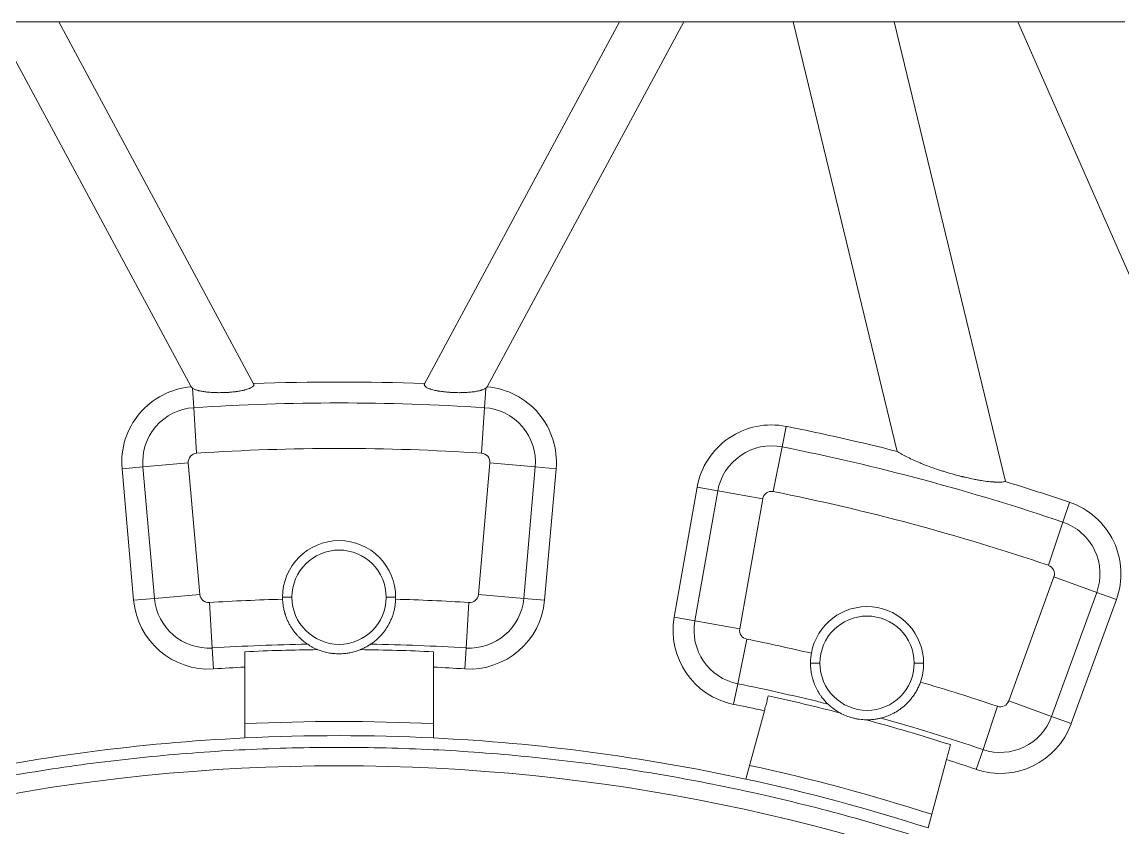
# Model space of a CAD drawing. Header units: millimetres. Extents: x 54 to 845, y 135 to 830.
# Drawn here: x 526.1 to 642.8, y 649.5 to 735 of the extents above; entities that cross this region are included whole.
import ezdxf

# ---------------------------------------------------------------- set-up
doc = ezdxf.new("R2010")
doc.units = ezdxf.units.MM
doc.layers.add('core', color=7, linetype='Continuous', lineweight=20)

msp = doc.modelspace()

# ---------------------------------------------------------------- linework, layer by layer
at = {"layer": 'core', "lineweight": 18}
for p, q in [((529.95, 735), (523.14, 735)), ((523.14, 735), (543.99, 696.3)), ((550.62, 696.64), (529.95, 735)), ((589.41, 735), (529.95, 735)), ((589.41, 735), (568.75, 696.64)), ((575.38, 696.3), (596.23, 735)), ((589.41, 735), (596.23, 735)), ((607.86, 735), (596.23, 735)), ((618.55, 735), (607.86, 735)), ((618.88, 689.46), (607.86, 735)), ((630.35, 686.26), (618.55, 735)), ((631.69, 735), (618.55, 735)), ((643.04, 735), (631.69, 735)), ((659.57, 671.66), (631.69, 735)), ((536.67, 687.63), (537.89, 673.68)), ((581.48, 673.68), (582.7, 687.63)), ((597.66, 685.66), (595.23, 671.87)), ((637.34, 660.59), (642.13, 673.75)), ((549.68, 666.58), (549.68, 659.07)), ((569.68, 659.07), (569.68, 666.58)), ((604.79, 661.96), (602.84, 654.7)), ((622.16, 649.53), (624.1, 656.78))]:
    msp.add_line(p, q, dxfattribs=at)
at = {"layer": 'core', "lineweight": 13}
for p, q in [((544.13, 696.16), (544.26, 694.09)), ((575.24, 696.16), (575.1, 694.09)), ((544.57, 689.28), (544.26, 694.09)), ((574.79, 689.28), (575.1, 694.09)), ((607.11, 692.12), (606.67, 689.94)), ((605.72, 685.2), (606.67, 689.94)), ((536.67, 687.63), (538.88, 687.83)), ((543.69, 688.25), (538.88, 687.83)), ((540.1, 673.88), (538.88, 687.83)), ((544.91, 674.3), (543.69, 688.25)), ((575.68, 688.25), (574.46, 674.3)), ((575.68, 688.25), (580.49, 687.83)), ((580.49, 687.83), (579.27, 673.88)), ((582.7, 687.63), (580.49, 687.83)), ((597.66, 685.66), (599.85, 685.28)), ((597.42, 671.49), (599.85, 685.28)), ((604.61, 684.44), (599.85, 685.28)), ((602.17, 670.65), (604.61, 684.44)), ((637.17, 684.06), (636.46, 681.96)), ((634.91, 677.38), (636.46, 681.96)), ((635.5, 676.16), (630.71, 663)), ((635.5, 676.16), (640.04, 674.51)), ((537.89, 673.68), (540.1, 673.88)), ((544.91, 674.3), (540.1, 673.88)), ((554.68, 674), (553.68, 674)), ((564.68, 674), (565.68, 674)), ((574.46, 674.3), (579.27, 673.88)), ((581.48, 673.68), (579.27, 673.88)), ((640.04, 674.51), (635.25, 661.35)), ((642.13, 673.75), (640.04, 674.51)), ((545.92, 673.43), (546.22, 668.61)), ((573.45, 673.43), (573.15, 668.61)), ((595.23, 671.87), (597.42, 671.49)), ((602.17, 670.65), (597.42, 671.49)), ((602.92, 669.55), (601.97, 664.82)), ((546.36, 666.39), (546.22, 668.61)), ((573.01, 666.39), (573.15, 668.61)), ((610.68, 667), (609.68, 667)), ((620.68, 667), (621.68, 667)), ((601.53, 662.64), (601.97, 664.82)), ((629.52, 662.43), (627.98, 657.85)), ((630.71, 663), (635.25, 661.35)), ((637.34, 660.59), (635.25, 661.35)), ((627.27, 655.74), (627.98, 657.85))]:
    msp.add_line(p, q, dxfattribs=at)
at = {"layer": 'core', "lineweight": 18}
for centre, radius, start, end in [((544.63, 688.33), 8, 94.6447, 185), ((559.68, 455), 241.82, 87.8516, 92.1484), ((574.73, 688.33), 8, 355, 85.3553), ((605.54, 684.27), 8, 78.6902, 170), ((559.68, 455), 241.82, 75.8302, 78.6902), ((559.68, 455), 241.82, 71.3098, 73.0095), ((634.61, 676.48), 8, 340, 71.3098), ((559.68, 674), 6, 0, 180), ((559.68, 674), 6, 180, 182.0299), ((559.68, 674), 6, 357.9701, 360), ((545.86, 674.38), 8, 185, 273.6068), ((573.51, 674.38), 8, 266.3932, 355), ((615.68, 667), 6, 0, 169.8265), ((603.11, 670.48), 8, 170, 258.6068), ((559.68, 455), 213.45, 90.6033, 92.6853), ((559.68, 455), 213.45, 87.3147, 89.3967), ((615.68, 667), 6, 340.58, 0), ((559.68, 455), 211.82, 92.706, 93.6068), ((559.68, 455), 211.82, 86.3932, 87.294), ((559.68, 455), 213.45, 75.5866, 77.6853), ((559.68, 455), 211.82, 77.706, 78.6068), ((559.68, 455), 213.45, 72.3147, 74.8199), ((559.68, 455), 205.82, 87.2151, 92.7849), ((629.82, 663.32), 8, 251.3932, 340), ((559.68, 455), 204.32, 92.8054, 102.1946), ((559.68, 455), 204.32, 87.1946, 92.8054), ((559.68, 455), 204.32, 77.8054, 87.1946), ((559.68, 455), 211.82, 71.3932, 72.294), ((559.68, 455), 201.12, 0, 180), ((559.68, 455), 205.82, 72.2151, 77.7849), ((559.68, 455), 204.32, 72.1946, 77.8054)]:
    msp.add_arc(centre, radius, start, end, dxfattribs=at)
at = {"layer": 'core', "lineweight": 13}
for centre, radius, start, end in [((544.63, 688.33), 5.78, 93.6902, 185), ((559.68, 455), 239.6, 86.3098, 93.6902), ((574.73, 688.33), 5.78, 355, 86.3098), ((544.63, 688.33), 0.948, 93.6902, 185), ((559.68, 455), 234.77, 86.3098, 93.6902), ((574.73, 688.33), 0.948, 355, 86.3098), ((605.54, 684.27), 5.78, 78.6902, 170), ((559.68, 455), 239.6, 71.3098, 78.6902), ((605.54, 684.27), 0.948, 78.6902, 170), ((559.68, 455), 234.77, 71.3098, 78.6902), ((634.61, 676.48), 5.78, 340, 71.3098), ((559.68, 674), 5, 0, 180), ((634.61, 676.48), 0.948, 340, 71.3098), ((545.86, 674.38), 5.78, 185, 273.6068), ((545.86, 674.38), 0.948, 185, 273.6068), ((559.68, 674), 5, 180, 0), ((573.51, 674.38), 5.78, 266.3932, 355), ((573.51, 674.38), 0.948, 266.3932, 355), ((559.68, 455), 218.87, 91.5699, 93.6068), ((559.68, 455), 218.87, 86.3932, 88.4301), ((603.11, 670.48), 5.78, 170, 258.6068), ((615.68, 667), 5, 0, 180), ((603.11, 670.48), 0.948, 170, 258.6068), ((559.68, 455), 218.87, 76.769, 78.6068), ((559.68, 455), 214.04, 90.8935, 93.6068), ((559.68, 455), 214.04, 86.3932, 89.1065), ((615.68, 667), 5, 180, 0), ((559.68, 455), 214.04, 75.9802, 78.6068), ((559.68, 455), 218.87, 71.3932, 73.6375), ((629.82, 663.32), 0.948, 251.3932, 340), ((559.68, 455), 214.04, 71.3932, 74.4262), ((629.82, 663.32), 5.78, 251.3932, 340)]:
    msp.add_arc(centre, radius, start, end, dxfattribs=at)
at = {"layer": 'core', "lineweight": 18}
for points in [[(544.13, 696.16), (544.1, 696.18), (544.04, 696.23), (544, 696.28), (543.99, 696.3)], [(575.38, 696.3), (575.37, 696.28), (575.33, 696.23), (575.27, 696.18), (575.24, 696.16)], [(549.68, 666.58), (549.68, 666.76), (549.68, 667.12), (549.68, 667.67), (549.68, 668.03), (549.68, 668.21)], [(561.93, 668.43), (562.06, 668.49), (562.32, 668.6), (562.68, 668.79), (562.91, 668.94), (563.02, 669.01)], [(569.68, 668.21), (569.68, 668.03), (569.68, 667.67), (569.68, 667.12), (569.68, 666.76), (569.68, 666.58)], [(609.68, 667), (609.68, 667.18), (609.7, 667.53), (609.75, 667.88), (609.78, 668.06)], [(604.79, 661.96), (604.83, 662.13), (604.93, 662.48), (605.07, 663.01), (605.16, 663.36), (605.21, 663.53)], [(624.53, 658.36), (624.48, 658.18), (624.39, 657.83), (624.25, 657.31), (624.15, 656.96), (624.1, 656.78)]]:
    msp.add_open_spline(points, degree=3, dxfattribs=at)
for points, knots in [([(550.62, 696.64), (550.63, 696.62), (550.65, 696.57), (550.65, 696.52), (550.63, 696.47), (550.62, 696.44), (550.6, 696.41), (550.59, 696.4), (550.58, 696.39), (550.56, 696.37), (550.55, 696.35), (550.5, 696.31), (550.47, 696.29), (550.39, 696.24), (550.35, 696.21), (550.28, 696.18), (550.27, 696.18), (550.25, 696.16), (550.21, 696.15), (550.16, 696.13), (550.08, 696.09), (549.95, 696.05), (549.81, 696.01), (549.71, 695.98), (549.69, 695.98), (549.66, 695.97), (549.6, 695.95), (549.54, 695.94), (549.42, 695.91), (549.33, 695.9), (549.16, 695.87), (549.07, 695.85), (548.93, 695.83), (548.89, 695.82), (548.79, 695.81), (548.75, 695.8), (548.61, 695.79), (548.51, 695.78), (548.32, 695.76), (548.22, 695.75), (548.07, 695.74), (548.02, 695.73), (547.92, 695.72), (547.88, 695.72), (547.73, 695.71), (547.63, 695.71), (547.43, 695.7), (547.23, 695.7), (547.04, 695.69), (546.89, 695.69), (546.84, 695.69), (546.75, 695.7), (546.7, 695.7), (546.46, 695.7), (546.28, 695.71), (546.01, 695.73), (545.92, 695.74), (545.81, 695.74), (545.79, 695.75), (545.75, 695.75), (545.73, 695.75), (545.66, 695.76), (545.62, 695.76), (545.41, 695.79), (545.26, 695.81), (545.04, 695.85), (544.97, 695.86), (544.87, 695.89), (544.83, 695.89), (544.77, 695.91), (544.74, 695.92), (544.58, 695.96), (544.47, 695.99), (544.33, 696.05), (544.28, 696.07), (544.2, 696.11), (544.16, 696.13), (544.13, 696.16)], [0, 0, 0, 0, 0.03125, 0.0625, 0.0625, 0.09375, 0.09375, 0.101563, 0.101563, 0.109375, 0.125, 0.125, 0.15625, 0.15625, 0.1875, 0.1875, 0.195313, 0.195313, 0.203125, 0.21875, 0.21875, 0.25, 0.28125, 0.28125, 0.289063, 0.289063, 0.296875, 0.3125, 0.3125, 0.34375, 0.34375, 0.375, 0.375, 0.390625, 0.390625, 0.40625, 0.40625, 0.4375, 0.4375, 0.46875, 0.46875, 0.484375, 0.484375, 0.5, 0.5, 0.53125, 0.53125, 0.5625, 0.59375, 0.59375, 0.609375, 0.609375, 0.625, 0.625, 0.6875, 0.6875, 0.71875, 0.71875, 0.726563, 0.726563, 0.734375, 0.734375, 0.75, 0.75, 0.8125, 0.8125, 0.84375, 0.84375, 0.859375, 0.859375, 0.875, 0.875, 0.9375, 0.9375, 0.96875, 0.96875, 1, 1, 1, 1]), ([(575.24, 696.16), (575.21, 696.13), (575.17, 696.11), (575.09, 696.07), (575.04, 696.05), (574.95, 696.01), (574.89, 695.99), (574.81, 695.97), (574.78, 695.96), (574.72, 695.94), (574.69, 695.93), (574.54, 695.89), (574.4, 695.86), (574.18, 695.82), (574.11, 695.81), (573.99, 695.79), (573.95, 695.79), (573.87, 695.78), (573.83, 695.77), (573.62, 695.75), (573.45, 695.73), (573.09, 695.71), (572.9, 695.7), (572.66, 695.7), (572.61, 695.7), (572.52, 695.69), (572.47, 695.69), (572.32, 695.69), (572.13, 695.7), (571.93, 695.7), (571.74, 695.71), (571.64, 695.71), (571.49, 695.72), (571.44, 695.72), (571.37, 695.73), (571.34, 695.73), (571.29, 695.74), (571.17, 695.74), (570.95, 695.76), (570.76, 695.79), (570.58, 695.81), (570.48, 695.82), (570.35, 695.84), (570.28, 695.85), (570.21, 695.86), (570.17, 695.87), (570.15, 695.88), (570.04, 695.9), (569.87, 695.93), (569.71, 695.97), (569.57, 696.01), (569.5, 696.03), (569.39, 696.06), (569.36, 696.07), (569.31, 696.09), (569.3, 696.09), (569.27, 696.1), (569.19, 696.13), (569.07, 696.18), (568.98, 696.23), (568.92, 696.27), (568.9, 696.28), (568.87, 696.31), (568.85, 696.32), (568.81, 696.36), (568.79, 696.39), (568.75, 696.44), (568.74, 696.46), (568.73, 696.5), (568.72, 696.52), (568.72, 696.54), (568.72, 696.55), (568.73, 696.59), (568.74, 696.62), (568.75, 696.64)], [0, 0, 0, 0, 0.03125, 0.03125, 0.0625, 0.0625, 0.09375, 0.09375, 0.109375, 0.109375, 0.125, 0.125, 0.1875, 0.1875, 0.21875, 0.21875, 0.234375, 0.234375, 0.25, 0.25, 0.3125, 0.3125, 0.375, 0.375, 0.390625, 0.390625, 0.40625, 0.40625, 0.4375, 0.46875, 0.46875, 0.5, 0.5, 0.515625, 0.515625, 0.523438, 0.523438, 0.53125, 0.5625, 0.59375, 0.59375, 0.625, 0.625, 0.640625, 0.648438, 0.648438, 0.65625, 0.65625, 0.6875, 0.71875, 0.71875, 0.75, 0.75, 0.765625, 0.765625, 0.773438, 0.773438, 0.78125, 0.8125, 0.84375, 0.84375, 0.859375, 0.859375, 0.875, 0.875, 0.90625, 0.90625, 0.9375, 0.9375, 0.953125, 0.953125, 0.96875, 0.96875, 1, 1, 1, 1]), ([(630.35, 686.26), (630.27, 686.25), (630.2, 686.23), (630.03, 686.22), (629.95, 686.21), (629.67, 686.2), (629.47, 686.2), (629.23, 686.21), (629.2, 686.21), (629.15, 686.22), (629.06, 686.22), (628.98, 686.23), (628.81, 686.24), (628.69, 686.25), (628.33, 686.29), (628.08, 686.33), (627.75, 686.38), (627.68, 686.39), (627.55, 686.41), (627.48, 686.42), (627.28, 686.46), (627.15, 686.48), (626.74, 686.57), (626.47, 686.63), (626.12, 686.71), (626.05, 686.72), (625.94, 686.75), (625.91, 686.76), (625.84, 686.77), (625.66, 686.82), (625.48, 686.86), (625.06, 686.97), (624.78, 687.05), (624.36, 687.17), (624.22, 687.21), (624.01, 687.28), (623.95, 687.3), (623.81, 687.34), (623.74, 687.36), (623.39, 687.47), (623.12, 687.56), (622.59, 687.75), (622.33, 687.84), (621.95, 687.99), (621.82, 688.04), (621.63, 688.11), (621.57, 688.13), (621.45, 688.18), (621.39, 688.21), (621.08, 688.33), (620.62, 688.54), (620.19, 688.74), (619.78, 688.94), (619.58, 689.04), (619.35, 689.17), (619.3, 689.2), (619.21, 689.25), (619.08, 689.33), (618.96, 689.41), (618.88, 689.46)], [0, 0, 0, 0, 0.03125, 0.03125, 0.0625, 0.0625, 0.125, 0.125, 0.132812, 0.132812, 0.140625, 0.15625, 0.15625, 0.1875, 0.1875, 0.25, 0.25, 0.265625, 0.265625, 0.28125, 0.28125, 0.3125, 0.3125, 0.375, 0.375, 0.390625, 0.390625, 0.398438, 0.398438, 0.40625, 0.4375, 0.4375, 0.5, 0.5, 0.53125, 0.53125, 0.546875, 0.546875, 0.5625, 0.5625, 0.625, 0.625, 0.6875, 0.6875, 0.71875, 0.71875, 0.734375, 0.734375, 0.75, 0.75, 0.8125, 0.875, 0.875, 0.9375, 0.9375, 0.953125, 0.953125, 0.96875, 1, 1, 1, 1]), ([(556.35, 669.01), (556.29, 669.05), (556.24, 669.09), (556.11, 669.17), (556.05, 669.22), (555.91, 669.33), (555.84, 669.39), (555.7, 669.51), (555.63, 669.57), (555.54, 669.66), (555.52, 669.68), (555.48, 669.71), (555.46, 669.73), (555.41, 669.79), (555.37, 669.82), (555.26, 669.94), (555.19, 670.02), (555.04, 670.19), (554.97, 670.28), (554.83, 670.47), (554.76, 670.56), (554.66, 670.72), (554.61, 670.79), (554.56, 670.87), (554.53, 670.93), (554.51, 670.96), (554.43, 671.09), (554.37, 671.21), (554.25, 671.44), (554.2, 671.56), (554.09, 671.81), (554.05, 671.94), (553.99, 672.11), (553.98, 672.14), (553.96, 672.21), (553.95, 672.24), (553.92, 672.34), (553.9, 672.41), (553.84, 672.62), (553.81, 672.76), (553.76, 673.05), (553.74, 673.19), (553.72, 673.37), (553.71, 673.41), (553.71, 673.49), (553.7, 673.52), (553.69, 673.63), (553.69, 673.71), (553.69, 673.78)], [0, 0, 0, 0, 0.0625, 0.0625, 0.125, 0.125, 0.1875, 0.1875, 0.25, 0.25, 0.265625, 0.265625, 0.28125, 0.28125, 0.3125, 0.3125, 0.375, 0.375, 0.4375, 0.4375, 0.5, 0.5, 0.53125, 0.546875, 0.546875, 0.5625, 0.5625, 0.625, 0.625, 0.6875, 0.6875, 0.75, 0.75, 0.765625, 0.765625, 0.78125, 0.78125, 0.8125, 0.8125, 0.875, 0.875, 0.9375, 0.9375, 0.953125, 0.953125, 0.96875, 0.96875, 1, 1, 1, 1]), ([(565.68, 673.78), (565.67, 673.63), (565.66, 673.49), (565.63, 673.2), (565.61, 673.05), (565.56, 672.77), (565.53, 672.62), (565.48, 672.45), (565.47, 672.42), (565.45, 672.35), (565.42, 672.24), (565.39, 672.14), (565.32, 671.94), (565.28, 671.82), (565.17, 671.57), (565.12, 671.44), (565.04, 671.3), (565.03, 671.27), (565, 671.21), (564.98, 671.18), (564.94, 671.09), (564.9, 671.04), (564.81, 670.87), (564.74, 670.77), (564.61, 670.57), (564.54, 670.47), (564.4, 670.28), (564.33, 670.19), (564.22, 670.07), (564.16, 670), (564.11, 669.94), (564.07, 669.9), (564.05, 669.88), (563.96, 669.79), (563.89, 669.71), (563.74, 669.57), (563.67, 669.51), (563.53, 669.39), (563.46, 669.33), (563.32, 669.22), (563.26, 669.18), (563.18, 669.12), (563.16, 669.11), (563.13, 669.09), (563.12, 669.08), (563.08, 669.05), (563.05, 669.03), (563.02, 669.01)], [0, 0, 0, 0, 0.0625, 0.0625, 0.125, 0.125, 0.1875, 0.1875, 0.203125, 0.203125, 0.21875, 0.25, 0.25, 0.3125, 0.3125, 0.375, 0.375, 0.390625, 0.390625, 0.40625, 0.40625, 0.4375, 0.4375, 0.5, 0.5, 0.5625, 0.5625, 0.625, 0.625, 0.65625, 0.671875, 0.671875, 0.6875, 0.6875, 0.75, 0.75, 0.8125, 0.8125, 0.875, 0.875, 0.9375, 0.9375, 0.953125, 0.953125, 0.96875, 0.96875, 1, 1, 1, 1]), ([(556.35, 669.01), (556.42, 668.96), (556.5, 668.91), (556.66, 668.81), (556.75, 668.76), (556.93, 668.67), (557.02, 668.62), (557.22, 668.53), (557.32, 668.48), (557.44, 668.43)], [0, 0, 0, 0, 0.25, 0.25, 0.5, 0.5, 0.75, 0.75, 1, 1, 1, 1]), ([(557.44, 668.43), (557.61, 668.36), (557.79, 668.3), (558.15, 668.19), (558.34, 668.15), (558.62, 668.09), (558.72, 668.07), (558.86, 668.05), (558.91, 668.05), (559, 668.03), (559.05, 668.03), (559.3, 668.01), (559.49, 668), (559.88, 668), (560.07, 668.01), (560.36, 668.03), (560.45, 668.04), (560.6, 668.07), (560.64, 668.07), (560.74, 668.09), (560.79, 668.1), (561.02, 668.14), (561.21, 668.19), (561.58, 668.3), (561.76, 668.36), (561.93, 668.43)], [0, 0, 0, 0, 0.125, 0.125, 0.25, 0.25, 0.3125, 0.3125, 0.34375, 0.34375, 0.375, 0.375, 0.5, 0.5, 0.625, 0.625, 0.6875, 0.6875, 0.71875, 0.71875, 0.75, 0.75, 0.875, 0.875, 1, 1, 1, 1]), ([(611.54, 662.66), (611.49, 662.7), (611.44, 662.75), (611.34, 662.85), (611.29, 662.91), (611.19, 663.02), (611.14, 663.08), (611.03, 663.21), (610.98, 663.28), (610.87, 663.41), (610.82, 663.49), (610.74, 663.6), (610.71, 663.64), (610.66, 663.72), (610.63, 663.76), (610.5, 663.96), (610.41, 664.14), (610.22, 664.5), (610.14, 664.7), (610.04, 664.95), (610.01, 665.03), (609.99, 665.11), (609.97, 665.17), (609.96, 665.19), (609.92, 665.33), (609.89, 665.44), (609.83, 665.66), (609.81, 665.78), (609.76, 666.01), (609.75, 666.13), (609.72, 666.31), (609.72, 666.37), (609.7, 666.49), (609.7, 666.55), (609.69, 666.74), (609.68, 666.87), (609.68, 667)], [0, 0, 0, 0, 0.0625, 0.0625, 0.125, 0.125, 0.1875, 0.1875, 0.25, 0.25, 0.3125, 0.3125, 0.34375, 0.34375, 0.375, 0.375, 0.5, 0.5, 0.625, 0.625, 0.65625, 0.671875, 0.671875, 0.6875, 0.6875, 0.75, 0.75, 0.8125, 0.8125, 0.875, 0.875, 0.90625, 0.90625, 0.9375, 0.9375, 1, 1, 1, 1]), ([(621.34, 665), (621.29, 664.86), (621.24, 664.72), (621.11, 664.44), (621.05, 664.31), (620.91, 664.04), (620.84, 663.92), (620.74, 663.76), (620.72, 663.73), (620.68, 663.67), (620.62, 663.58), (620.55, 663.49), (620.42, 663.32), (620.34, 663.21), (620.16, 662.99), (620.06, 662.89), (619.94, 662.77), (619.92, 662.75), (619.87, 662.7), (619.85, 662.68), (619.78, 662.61), (619.73, 662.56), (619.58, 662.43), (619.48, 662.35), (619.29, 662.2), (619.19, 662.12), (618.99, 661.99), (618.89, 661.92), (618.74, 661.83), (618.66, 661.79), (618.59, 661.74), (618.54, 661.72), (618.51, 661.7), (618.39, 661.64), (618.29, 661.59), (618.09, 661.5), (618, 661.46), (617.81, 661.39), (617.72, 661.35), (617.54, 661.29), (617.46, 661.26), (617.3, 661.22), (617.22, 661.2), (617.15, 661.18)], [0, 0, 0, 0, 0.0625, 0.0625, 0.125, 0.125, 0.1875, 0.1875, 0.203125, 0.203125, 0.21875, 0.25, 0.25, 0.3125, 0.3125, 0.375, 0.375, 0.390625, 0.390625, 0.40625, 0.40625, 0.4375, 0.4375, 0.5, 0.5, 0.5625, 0.5625, 0.625, 0.625, 0.65625, 0.671875, 0.671875, 0.6875, 0.6875, 0.75, 0.75, 0.8125, 0.8125, 0.875, 0.875, 0.9375, 0.9375, 1, 1, 1, 1]), ([(611.54, 662.66), (611.62, 662.59), (611.7, 662.51), (611.88, 662.36), (611.97, 662.28), (612.13, 662.16), (612.18, 662.13), (612.29, 662.05), (612.35, 662.01), (612.47, 661.93), (612.53, 661.89), (612.67, 661.81), (612.74, 661.77), (612.81, 661.73)], [0, 0, 0, 0, 0.25, 0.25, 0.5, 0.5, 0.625, 0.625, 0.75, 0.75, 0.875, 0.875, 1, 1, 1, 1]), ([(612.81, 661.73), (613.03, 661.61), (613.24, 661.51), (613.69, 661.33), (613.91, 661.26), (614.21, 661.18), (614.26, 661.17), (614.38, 661.14), (614.44, 661.13), (614.62, 661.09), (614.74, 661.07), (615.1, 661.02), (615.34, 661), (615.58, 661)], [0, 0, 0, 0, 0.25, 0.25, 0.5, 0.5, 0.5625, 0.5625, 0.625, 0.625, 0.75, 0.75, 1, 1, 1, 1]), ([(615.58, 661), (615.66, 661), (615.74, 661), (615.9, 661), (615.98, 661), (616.12, 661.01), (616.19, 661.02), (616.33, 661.03), (616.39, 661.04), (616.58, 661.06), (616.7, 661.08), (616.93, 661.13), (617.04, 661.15), (617.15, 661.18)], [0, 0, 0, 0, 0.125, 0.125, 0.25, 0.25, 0.375, 0.375, 0.5, 0.5, 0.75, 0.75, 1, 1, 1, 1])]:
    msp.add_open_spline(points, degree=3, knots=knots, dxfattribs=at)
at = {"layer": 'core', "lineweight": 13}
msp.add_open_spline([(762.76, 455), (762.76, 458.32), (762.6, 464.97), (761.87, 474.91), (760.65, 484.81), (758.94, 494.63), (756.76, 504.36), (754.1, 513.97), (750.97, 523.44), (747.38, 532.74), (743.34, 541.86), (738.86, 550.77), (733.94, 559.44), (728.61, 567.87), (722.86, 576.02), (716.73, 583.88), (710.22, 591.43), (703.34, 598.65), (696.12, 605.53), (688.57, 612.04), (680.71, 618.18), (672.55, 623.92), (664.13, 629.25), (655.45, 634.17), (646.55, 638.65), (637.43, 642.69), (628.13, 646.28), (618.66, 649.41), (609.05, 652.07), (599.32, 654.25), (589.49, 655.96), (579.6, 657.18), (569.65, 657.91), (559.68, 658.16), (549.72, 657.91), (539.77, 657.18), (529.87, 655.96), (520.05, 654.25), (510.32, 652.07), (500.71, 649.41), (491.24, 646.28), (481.94, 642.69), (472.82, 638.65), (463.91, 634.17), (455.24, 629.25), (446.81, 623.92), (438.66, 618.18), (430.8, 612.04), (423.25, 605.53), (416.03, 598.65), (409.15, 591.43), (402.64, 583.88), (396.5, 576.02), (390.76, 567.87), (385.43, 559.44), (380.51, 550.77), (376.03, 541.86), (371.99, 532.74), (368.4, 523.44), (365.27, 513.97), (362.61, 504.36), (360.43, 494.63), (358.72, 484.81), (357.5, 474.91), (356.77, 464.97), (356.61, 458.32), (356.61, 455)], degree=3, dxfattribs=at)

doc.saveas('drawing.dxf')
